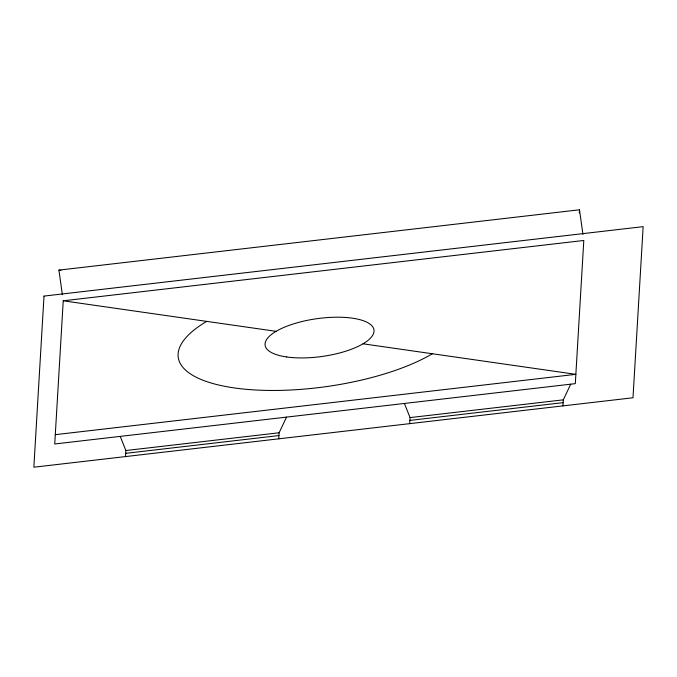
<?xml version="1.0" encoding="UTF-8"?>
<svg xmlns="http://www.w3.org/2000/svg" width="677" height="677" viewBox="0 0 677 677"><rect width="100%" height="100%" fill="white"/><g stroke="black" fill="none" stroke-linecap="round" stroke-linejoin="round"><path stroke-width="1.02" d="M63.232 300.8L54.735 443.977L575.306 383.647L583.802 240.47L63.232 300.8L276.081 331.332M125.524 456.586L125.88 450.535L120.218 436.386M278.746 438.831L279.11 432.772L286.54 417.117M409.712 423.65L410.067 417.599L404.406 403.458M562.934 405.895L563.289 399.845L570.728 384.181M579.3 212.95L579.495 209.794L58.924 270.115L62.369 294.664M55.294 434.668L575.856 374.339L363.016 343.806M125.88 450.535L279.11 432.772M410.067 417.599L563.289 399.845M125.719 453.328L278.941 435.565M409.898 420.392L563.129 402.637M58.924 270.115L60.998 270.419M579.495 209.794L582.939 234.335M432.4 353.758A142.686 49.506 -8 0 1 234.242 387.921A142.686 49.506 -8 0 1 206.688 321.38M44.005 296.086L33.85 467.206L632.995 397.771L643.15 226.651L44.005 296.086M286.684 356.965A54.964 19.066 -8 0 0 373.619 333.27A54.964 19.066 -8 0 0 298.329 322.472A54.964 19.066 -8 0 0 286.684 356.965"/></g></svg>
